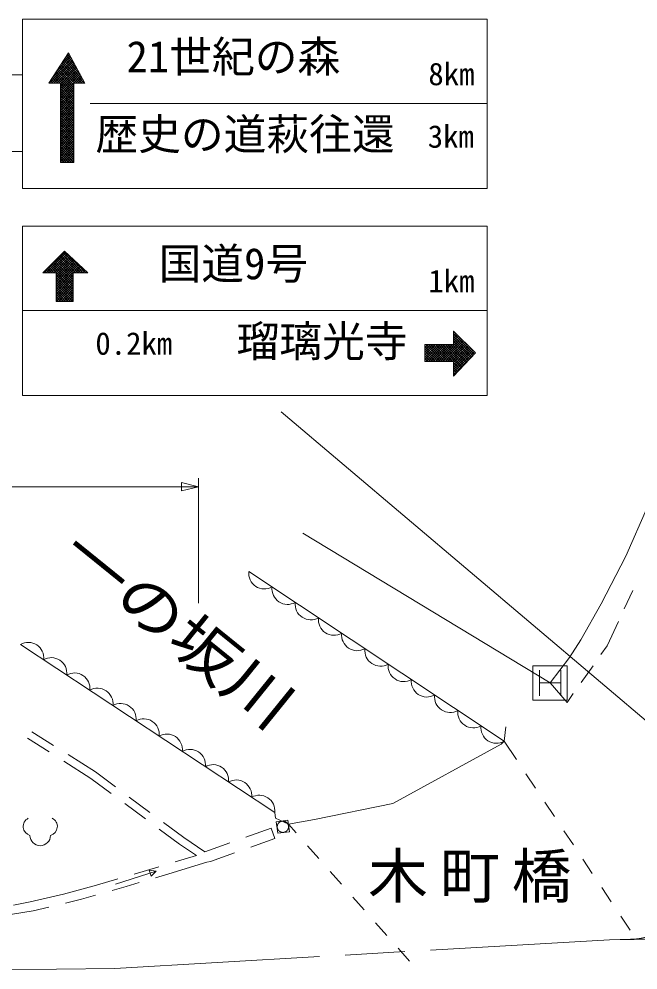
# Model space of a CAD drawing. Units: millimetres, scale not verified. Extents: x 40000 to 680000, y 20000 to 380000.
# Drawn here: x 122658 to 158850, y 283902 to 339531 of the extents above; entities that cross this region are included whole.
import ezdxf
from ezdxf.enums import TextEntityAlignment as Align

# ---------------------------------------------------------------- set-up
doc = ezdxf.new("R2010")
doc.units = ezdxf.units.MM
doc.header["$LTSCALE"] = 1000
doc.linetypes.add('CHAIN', pattern=[18.5, 12, -1.5, 3.5, -1.5])
for name, color, linetype, lineweight in [('M-BGD', 7, 'Continuous', 13), ('M-BMK', 2, 'CHAIN', 13), ('M-STR-HTXT', 7, 'Continuous', 13), ('M-STR-STR1', 1, 'Continuous', 13), ('M-STR-STRC', 7, 'Continuous', 13)]:
    doc.layers.add(name, color=color, linetype=linetype, lineweight=lineweight)
doc.layers.add('M-BMK-HTXT', color=7, linetype='Continuous')
doc.styles.add('ＭＳ ゴシック', font='')
doc.styles.get('ＭＳ ゴシック').set_extended_font_data('MS Gothic')

msp = doc.modelspace()

# ---------------------------------------------------------------- linework, layer by layer
at = {"layer": 'M-BGD'}
for p, q in [((139258, 309464), (153711, 300692)), ((136097, 307209), (151029, 297279)), ((158047, 305019), (158550, 306109)), ((157049, 302859), (157712, 304293)), ((156687, 302349), (157049, 302859)), ((154839, 302190), (153711, 300692)), ((155530, 300718), (156224, 301697)), ((153711, 300692), (154705, 299556)), ((154705, 299556), (155067, 300066)), ((123415, 297842), (124681, 297038)), ((124428, 296655), (123161, 297459)), ((126866, 295105), (125272, 296118)), ((125525, 296502), (127126, 295484)), ((127126, 295484), (128303, 294610)), ((128044, 294229), (126866, 295105)), ((129105, 294013), (130309, 293118)), ((130051, 292738), (128847, 293633)), ((132032, 291265), (130853, 292142)), ((131112, 292522), (132288, 291648)), ((135926, 291681), (137392, 292203)), ((137392, 292203), (137610, 291590)), ((132288, 291648), (133518, 290823)), ((136204, 291090), (137610, 291590)), ((133028, 290598), (132032, 291265)), ((133518, 290823), (134984, 291345)), ((131788, 290228), (133028, 290598)), ((133856, 290254), (135262, 290754)), ((129393, 289514), (130830, 289942)), ((131414, 289524), (133636, 290206)), ((133636, 290206), (133856, 290254)), ((128295, 288930), (130680, 289678)), ((130266, 289744), (130680, 289678)), ((130378, 289387), (130266, 289744)), ((130680, 289678), (130378, 289387)), ((130647, 289297), (131414, 289524)), ((125252, 288335), (127194, 288858)), ((127194, 288858), (128434, 289228)), ((128100, 288549), (128921, 288785)), ((128921, 288785), (129688, 289012)), ((123314, 287886), (125252, 288335)), ((126318, 288038), (127139, 288273)), ((122331, 287702), (123314, 287886)), ((125383, 287815), (126318, 288038)), ((121043, 286963), (123475, 287360)), ((123475, 287360), (124410, 287583))]:
    msp.add_line(p, q, dxfattribs=at)
for points in [[(154839, 302190), (155517, 303206), (156702, 305322), (158141, 308116), (159411, 310995), (160935, 315313), (163475, 323356)], [(137652, 292792), (137607, 293111), (122745, 302947)]]:
    msp.add_lwpolyline(points, dxfattribs=at)
for points in [[(138383, 292665), (138472, 291984), (137790, 291896), (137702, 292577)], [(138417, 292279), (138417, 292285), (138417, 292291), (138416, 292297), (138416, 292302), (138416, 292308), (138415, 292314), (138414, 292320), (138414, 292325), (138413, 292331), (138412, 292337), (138411, 292342), (138410, 292348), (138409, 292354), (138407, 292359), (138406, 292365), (138404, 292371), (138403, 292376), (138401, 292382), (138399, 292387), (138397, 292393), (138395, 292398), (138393, 292403), (138391, 292409), (138389, 292414), (138386, 292419), (138384, 292424), (138381, 292430), (138379, 292435), (138376, 292440), (138373, 292445), (138370, 292450), (138367, 292455), (138364, 292460), (138361, 292465), (138358, 292469), (138354, 292474), (138351, 292479), (138347, 292483), (138344, 292488), (138340, 292492), (138336, 292497), (138333, 292501), (138329, 292505), (138325, 292509), (138321, 292514), (138317, 292518), (138312, 292522), (138308, 292525), (138304, 292529), (138299, 292533), (138295, 292537), (138290, 292540), (138286, 292544), (138281, 292547), (138277, 292551), (138272, 292554), (138267, 292557), (138262, 292560), (138257, 292563), (138252, 292566), (138247, 292569), (138242, 292572), (138237, 292575), (138232, 292577), (138227, 292580), (138221, 292582), (138216, 292584), (138211, 292587), (138205, 292589), (138200, 292591), (138194, 292593), (138189, 292594), (138184, 292596), (138178, 292598), (138172, 292599), (138167, 292601), (138161, 292602), (138156, 292603), (138150, 292605), (138144, 292606), (138139, 292607), (138133, 292607), (138127, 292608), (138121, 292609), (138116, 292609), (138110, 292610), (138104, 292610), (138098, 292610), (138093, 292611), (138087, 292611), (138081, 292611), (138075, 292610), (138069, 292610), (138064, 292610), (138058, 292609), (138052, 292609), (138046, 292608), (138041, 292607), (138035, 292607), (138029, 292606), (138024, 292605), (138018, 292603), (138012, 292602), (138007, 292601), (138001, 292599), (137996, 292598), (137990, 292596), (137985, 292594), (137979, 292593), (137974, 292591), (137968, 292589), (137963, 292587), (137957, 292584), (137952, 292582), (137947, 292580), (137942, 292577), (137937, 292575), (137931, 292572), (137926, 292569), (137921, 292566), (137916, 292563), (137911, 292560), (137907, 292557), (137902, 292554), (137897, 292551), (137892, 292547), (137888, 292544), (137883, 292540), (137879, 292537), (137874, 292533), (137870, 292529), (137865, 292525), (137861, 292522), (137857, 292518), (137853, 292514), (137849, 292509), (137845, 292505), (137841, 292501), (137837, 292497), (137833, 292492), (137830, 292488), (137826, 292483), (137823, 292479), (137819, 292474), (137816, 292469), (137813, 292464), (137810, 292460), (137806, 292455), (137803, 292450), (137801, 292445), (137798, 292440), (137795, 292435), (137792, 292430), (137790, 292424), (137787, 292419), (137785, 292414), (137783, 292409), (137780, 292403), (137778, 292398), (137776, 292392), (137774, 292387), (137773, 292382), (137771, 292376), (137769, 292370), (137768, 292365), (137766, 292359), (137765, 292354), (137764, 292348), (137763, 292342), (137762, 292337), (137761, 292331), (137760, 292325), (137759, 292320), (137758, 292314), (137758, 292308), (137758, 292302), (137757, 292297), (137757, 292291), (137757, 292285), (137757, 292279), (137757, 292273), (137757, 292268), (137757, 292262), (137758, 292256), (137758, 292250), (137759, 292245), (137759, 292239), (137760, 292233), (137761, 292227), (137762, 292222), (137763, 292216), (137764, 292210), (137766, 292205), (137767, 292199), (137768, 292194), (137770, 292188), (137772, 292183), (137773, 292177), (137775, 292172), (137777, 292166), (137779, 292161), (137782, 292155), (137784, 292150), (137786, 292145), (137789, 292140), (137791, 292134), (137794, 292129), (137796, 292124), (137799, 292119), (137802, 292114), (137805, 292109), (137808, 292104), (137811, 292099), (137814, 292094), (137818, 292090), (137821, 292085), (137824, 292080), (137828, 292076), (137832, 292071), (137835, 292067), (137839, 292063), (137843, 292058), (137847, 292054), (137851, 292050), (137855, 292046), (137859, 292042), (137863, 292038), (137868, 292034), (137872, 292030), (137876, 292026), (137881, 292023), (137885, 292019), (137890, 292016), (137895, 292012), (137899, 292009), (137904, 292006), (137909, 292003), (137914, 292000), (137919, 291997), (137924, 291994), (137929, 291991), (137934, 291988), (137939, 291986), (137944, 291983), (137950, 291981), (137955, 291978), (137960, 291976), (137966, 291974), (137971, 291972), (137976, 291970), (137982, 291968), (137987, 291966), (137993, 291964), (137998, 291963), (138004, 291961), (138010, 291960), (138015, 291959), (138021, 291957), (138027, 291956), (138032, 291955), (138038, 291954), (138044, 291954), (138049, 291953), (138055, 291952), (138061, 291952), (138067, 291951), (138072, 291951), (138078, 291951), (138084, 291951), (138090, 291951), (138095, 291951), (138101, 291951), (138107, 291951), (138113, 291952), (138119, 291952), (138124, 291953), (138130, 291954), (138136, 291954), (138141, 291955), (138147, 291956), (138153, 291957), (138158, 291959), (138164, 291960), (138170, 291961), (138175, 291963), (138181, 291964), (138186, 291966), (138192, 291968), (138197, 291970), (138203, 291972), (138208, 291974), (138213, 291976), (138219, 291978), (138224, 291981), (138229, 291983), (138234, 291986), (138240, 291988), (138245, 291991), (138250, 291994), (138255, 291997), (138260, 292000), (138265, 292003), (138269, 292006), (138274, 292009), (138279, 292012), (138284, 292016), (138288, 292019), (138293, 292023), (138297, 292026), (138302, 292030), (138306, 292034), (138310, 292038), (138314, 292042), (138319, 292046), (138323, 292050), (138327, 292054), (138331, 292058), (138334, 292063), (138338, 292067), (138342, 292071), (138346, 292076), (138349, 292080), (138353, 292085), (138356, 292090), (138359, 292095), (138362, 292099), (138366, 292104), (138369, 292109), (138372, 292114), (138375, 292119), (138377, 292124), (138380, 292129), (138383, 292134), (138385, 292140), (138388, 292145), (138390, 292150), (138392, 292155), (138394, 292161), (138396, 292166), (138398, 292172), (138400, 292177), (138402, 292183), (138404, 292188), (138405, 292194), (138407, 292199), (138408, 292205), (138409, 292211), (138410, 292216), (138412, 292222), (138412, 292228), (138413, 292233), (138414, 292239), (138415, 292245), (138415, 292250), (138416, 292256), (138416, 292262), (138417, 292268), (138417, 292273)]]:
    msp.add_lwpolyline(points, close=True, dxfattribs=at)
for centre, radius, start, end in [((137005, 307103), 914, 173.3246, 299.4276), ((138363, 306200), 914, 173.3246, 299.4276), ((139720, 305297), 914, 173.3246, 299.4276), ((141078, 304394), 914, 173.3246, 299.4276), ((142435, 303492), 914, 173.3246, 299.4276), ((123196, 302162), 906, 353.1329, 119.8669), ((143793, 302589), 914, 173.3246, 299.4276), ((124547, 301267), 906, 353.1329, 119.8669), ((145150, 301686), 914, 173.3246, 299.4276), ((125898, 300373), 906, 353.1329, 119.8669), ((146508, 300784), 914, 173.3246, 299.4276), ((127249, 299479), 906, 353.1329, 119.8669), ((147865, 299881), 914, 173.3246, 299.4276), ((128601, 298585), 906, 353.1329, 119.8669), ((149223, 298978), 914, 173.3246, 299.4276), ((129952, 297690), 906, 353.1329, 119.8669), ((150580, 298075), 914, 173.3246, 299.4276), ((131303, 296796), 906, 353.1329, 119.8669), ((132654, 295902), 906, 353.1329, 119.8669), ((134005, 295008), 906, 353.1329, 119.8669), ((135356, 294113), 906, 353.1329, 119.8669), ((136707, 293219), 906, 353.1329, 119.8669), ((123435, 292293), 536, 116.087, 255.3342), ((124363, 292293), 536, 284.6658, 63.913), ((123899, 291774), 600, 180, 0)]:
    msp.add_arc(centre, radius, start, end, dxfattribs=at)
at = {"layer": 'M-BMK'}
msp.add_lwpolyline([(70339, 283973), (121227, 283902), (128254, 283986), (157193, 285675), (160705, 285721)], dxfattribs=at)
msp.add_open_spline([(157802, 285683), (158573, 285702), (158867, 285671), (159506, 285871), (159831, 285973), (159965, 286018), (160317, 286194)], degree=3, knots=[0, 0, 0, 0, 1, 1, 1, 2, 2, 2, 2], dxfattribs=at)
at = {"layer": 'M-STR-HTXT'}
for p, q in [((133150, 305365), (133150, 312672)), ((91317, 312172), (132150, 312172)), ((132150, 312422), (133150, 312172)), ((132150, 312422), (132150, 311922)), ((133150, 312172), (132150, 312172)), ((133150, 312172), (132150, 311922))]:
    msp.add_line(p, q, dxfattribs=at)
at = {"layer": 'M-STR-STR1'}
for p, q in [((151029, 297279), (151743, 296209)), ((152298, 295377), (152852, 294545)), ((153407, 293713), (153962, 292880)), ((138870, 291920), (138413, 292439)), ((154516, 292048), (155071, 291216)), ((140193, 290420), (139531, 291170)), ((155626, 290384), (156180, 289552)), ((141515, 288920), (140854, 289670)), ((156735, 288720), (157290, 287888)), ((142838, 287420), (142177, 288170)), ((157845, 287056), (158399, 286224)), ((144161, 285919), (143499, 286669)), ((145483, 284419), (144822, 285169))]:
    msp.add_line(p, q, dxfattribs=at)
msp.add_lwpolyline([(137652, 292792), (138413, 292439), (139938, 292707), (144510, 293638), (150860, 297110), (151029, 297279), (151114, 298126)], dxfattribs=at)
at = {"layer": 'M-STR-STRC'}
for p, q in [((150036, 339531), (150036, 329616)), ((124420, 335774), (125775, 337130)), ((124647, 336143), (125726, 337222)), ((124900, 336537), (125676, 337314)), ((125153, 336932), (125627, 337405)), ((126375, 336017), (125273, 337119)), ((126210, 336324), (125328, 337205)), ((126044, 336631), (125384, 337291)), ((125407, 337327), (125577, 337497)), ((125879, 336937), (125439, 337377)), ((125714, 337244), (125494, 337463)), ((124560, 335774), (125825, 337038)), ((124701, 335773), (125874, 336946)), ((124842, 335772), (125924, 336854)), ((125872, 335671), (124941, 336602)), ((124983, 335772), (125973, 336762)), ((125912, 335773), (124997, 336688)), ((126052, 335775), (125052, 336774)), ((125080, 335587), (126072, 336578)), ((125081, 335728), (126023, 336670)), ((126192, 335776), (125107, 336860)), ((126332, 335777), (125163, 336947)), ((126472, 335778), (125218, 337033)), ((121040, 336257), (122869, 336257)), ((124923, 335772), (124610, 336085)), ((125065, 335771), (124665, 336171)), ((125872, 335106), (124720, 336258)), ((125872, 335247), (124776, 336344)), ((125872, 335388), (124831, 336430)), ((125872, 335530), (124886, 336516)), ((125080, 335445), (126122, 336487)), ((125080, 335303), (126171, 336395)), ((125080, 335162), (126221, 336303)), ((125080, 335020), (126270, 336211)), ((125975, 335774), (126320, 336119)), ((126118, 335775), (126370, 336027)), ((124497, 335774), (124444, 335827)), ((124639, 335773), (124499, 335913)), ((124781, 335773), (124554, 335999)), ((125080, 334879), (125872, 335671)), ((125080, 334737), (125872, 335530)), ((125872, 334681), (125080, 335473)), ((125872, 334964), (125081, 335756)), ((125872, 334823), (125081, 335614)), ((126260, 335776), (126419, 335935)), ((126403, 335778), (126469, 335843)), ((125079, 334454), (125872, 335247)), ((125079, 334313), (125872, 335106)), ((125079, 334171), (125872, 334964)), ((125080, 334596), (125872, 335388)), ((125872, 334540), (125080, 335332)), ((125872, 334398), (125080, 335191)), ((125872, 334257), (125080, 335049)), ((125872, 334116), (125080, 334908)), ((125079, 334029), (125872, 334823)), ((125079, 333888), (125872, 334681)), ((125079, 333746), (125872, 334540)), ((125872, 333691), (125079, 334484)), ((125079, 333605), (125872, 334398)), ((125872, 333550), (125079, 334343)), ((125872, 333974), (125080, 334767)), ((125872, 333833), (125080, 334625)), ((126827, 334593), (150036, 334593)), ((125078, 333463), (125872, 334257)), ((125078, 333322), (125872, 334116)), ((125078, 333180), (125872, 333974)), ((125078, 333039), (125872, 333833)), ((125872, 333408), (125079, 334202)), ((125872, 333267), (125079, 334060)), ((125872, 333126), (125079, 333919)), ((125872, 332984), (125079, 333778)), ((125078, 332897), (125872, 333691)), ((125078, 332755), (125872, 333550)), ((125078, 332614), (125872, 333408)), ((125872, 332560), (125078, 333354)), ((125078, 332472), (125872, 333267)), ((125872, 332843), (125079, 333636)), ((125872, 332701), (125079, 333495)), ((125077, 332331), (125872, 333126)), ((125077, 332189), (125872, 332984)), ((125077, 332048), (125872, 332843)), ((125077, 331906), (125872, 332701)), ((125872, 332419), (125078, 333213)), ((125872, 332277), (125078, 333071)), ((125872, 332136), (125078, 332930)), ((125872, 331994), (125078, 332789)), ((125077, 331765), (125872, 332560)), ((125077, 331623), (125872, 332419)), ((125872, 331570), (125077, 332365)), ((125077, 331481), (125872, 332277)), ((125872, 331429), (125077, 332224)), ((125077, 331340), (125872, 332136)), ((125872, 331853), (125078, 332647)), ((125872, 331711), (125078, 332506)), ((121040, 331783), (122869, 331783)), ((125076, 331198), (125872, 331994)), ((125872, 331287), (125077, 332082)), ((125872, 331146), (125077, 331941)), ((125731, 331145), (125077, 331800)), ((125590, 331145), (125077, 331658)), ((125163, 331144), (125872, 331853)), ((125305, 331144), (125872, 331711)), ((125447, 331145), (125872, 331570)), ((125167, 331144), (125076, 331235)), ((125449, 331145), (125077, 331517)), ((125308, 331144), (125077, 331376)), ((125589, 331145), (125872, 331429)), ((125730, 331145), (125872, 331287)), ((150036, 327422), (150036, 317507)), ((124103, 324684), (125351, 325933)), ((124244, 324684), (125424, 325865)), ((124385, 324684), (125497, 325796)), ((124527, 324684), (125571, 325728)), ((124668, 324684), (125644, 325660)), ((125824, 324426), (124805, 325444)), ((124810, 324684), (125717, 325591)), ((124822, 324556), (125790, 325523)), ((124822, 324414), (125863, 325455)), ((125824, 324567), (124876, 325515)), ((125848, 324684), (124947, 325585)), ((125989, 324684), (125018, 325656)), ((126131, 324684), (125089, 325726)), ((126272, 324684), (125160, 325797)), ((126413, 324684), (125231, 325867)), ((126555, 324684), (125301, 325938)), ((124434, 324684), (124238, 324880)), ((124575, 324684), (124309, 324951)), ((124716, 324684), (124380, 325021)), ((125824, 323718), (124451, 325092)), ((125824, 323860), (124522, 325162)), ((125824, 324001), (124592, 325233)), ((125824, 324143), (124663, 325303)), ((125824, 324284), (124734, 325374)), ((124822, 324273), (125936, 325386)), ((124822, 324131), (126009, 325318)), ((124822, 323990), (126082, 325250)), ((124822, 323849), (126155, 325181)), ((124822, 323707), (126228, 325113)), ((125941, 324684), (126301, 325045)), ((126083, 324684), (126375, 324976)), ((126224, 324684), (126448, 324908)), ((124151, 324684), (124096, 324739)), ((124292, 324684), (124167, 324810)), ((125824, 323577), (124822, 324578)), ((124822, 323566), (125824, 324567)), ((125824, 323436), (124822, 324437)), ((124822, 323424), (125824, 324426)), ((126365, 324684), (126521, 324840)), ((126507, 324684), (126594, 324771)), ((126648, 324684), (126667, 324703)), ((125824, 323294), (124822, 324295)), ((124822, 323283), (125824, 324284)), ((125824, 323153), (124822, 324154)), ((124822, 323141), (125824, 324143)), ((125824, 323011), (124822, 324013)), ((125682, 323011), (124822, 323871)), ((124834, 323011), (125824, 324001)), ((124975, 323011), (125824, 323860)), ((125541, 323011), (124822, 323730)), ((125399, 323011), (124822, 323588)), ((125258, 323011), (124822, 323447)), ((125117, 323011), (124822, 323306)), ((125117, 323011), (125824, 323718)), ((125258, 323011), (125824, 323577)), ((125399, 323011), (125824, 323436)), ((125541, 323011), (125824, 323294)), ((124975, 323011), (124822, 323164)), ((124834, 323011), (124822, 323023)), ((125682, 323011), (125824, 323153)), ((122869, 322483), (150036, 322483)), ((148069, 321267), (148074, 321273)), ((149344, 319996), (148069, 321271)), ((148069, 321126), (148145, 321202)), ((148069, 320984), (148215, 321131)), ((149275, 319923), (148069, 321130)), ((148069, 320843), (148286, 321060)), ((148069, 320701), (148356, 320989)), ((149207, 319850), (148069, 320988)), ((146396, 320443), (146450, 320497)), ((146396, 320301), (146591, 320497)), ((146396, 320160), (146733, 320497)), ((146396, 320018), (146874, 320497)), ((146396, 319877), (147016, 320497)), ((146396, 319735), (147157, 320497)), ((146396, 319594), (147299, 320497)), ((147440, 319496), (146439, 320497)), ((146439, 319496), (147440, 320497)), ((147581, 319496), (146580, 320497)), ((146580, 319496), (147581, 320497)), ((147723, 319496), (146722, 320497)), ((146722, 319496), (147723, 320497)), ((147864, 319496), (146863, 320497)), ((146863, 319496), (147864, 320497)), ((148006, 319496), (147004, 320497)), ((147004, 319496), (148006, 320497)), ((147146, 319496), (148497, 320847)), ((148524, 319119), (147146, 320497)), ((147287, 319496), (148568, 320776)), ((148592, 319192), (147287, 320497)), ((147429, 319496), (148638, 320705)), ((148660, 319265), (147429, 320497)), ((147570, 319496), (148709, 320635)), ((148729, 319339), (147570, 320497)), ((147712, 319496), (148779, 320564)), ((148797, 319412), (147712, 320497)), ((148865, 319485), (147853, 320497)), ((147853, 319496), (148850, 320493)), ((148934, 319558), (147994, 320497)), ((148069, 320560), (148427, 320918)), ((149139, 319777), (148069, 320847)), ((149070, 319704), (148069, 320706)), ((149002, 319631), (148069, 320564)), ((147299, 319496), (146396, 320399)), ((147157, 319496), (146396, 320257)), ((147016, 319496), (146396, 320116)), ((146874, 319496), (146396, 319974)), ((147994, 319496), (148920, 320422)), ((148069, 319429), (148991, 320351)), ((148069, 319287), (149061, 320280)), ((148069, 319146), (149132, 320209)), ((148069, 319004), (149202, 320138)), ((148069, 318863), (149273, 320067)), ((148069, 318721), (149344, 319996)), ((146733, 319496), (146396, 319833)), ((146591, 319496), (146396, 319692)), ((146450, 319496), (146396, 319550)), ((148455, 319046), (148069, 319433)), ((148387, 318973), (148069, 319291)), ((148319, 318900), (148069, 319150)), ((148250, 318827), (148069, 319009)), ((148182, 318754), (148069, 318867)), ((148114, 318681), (148069, 318726)), ((137979, 316548), (170224, 289240)), ((152711, 299692), (152711, 301692)), ((152711, 301692), (154711, 301692)), ((154711, 301692), (154711, 299692)), ((153086, 301442), (153086, 299942)), ((154336, 301442), (154336, 299942)), ((153086, 300692), (154336, 300692)), ((154711, 299692), (152711, 299692))]:
    msp.add_line(p, q, dxfattribs=at)
for points in [[(150036, 329616), (122869, 329616), (122869, 339531), (150036, 339531)], [(150036, 317507), (122869, 317507), (122869, 327422), (150036, 327422)]]:
    msp.add_lwpolyline(points, dxfattribs=at)
for points in [[(125872, 335773), (126503, 335779), (125549, 337549), (124410, 335774), (125081, 335771), (125076, 331143), (125872, 331146)], [(125824, 324684), (126687, 324684), (125323, 325959), (124041, 324684), (124822, 324684), (124822, 323011), (125824, 323011)], [(148069, 319496), (148069, 318633), (149344, 319996), (148069, 321278), (148069, 320497), (146396, 320497), (146396, 319496)]]:
    msp.add_lwpolyline(points, close=True, dxfattribs=at)

# ---------------------------------------------------------------- texts
at = {"layer": 'M-BMK-HTXT', "style": 'ＭＳ ゴシック', "width": 1.15}
msp.add_text('一の坂川', height=2566, rotation=321.04, dxfattribs=at).set_placement((130675, 302298), align=Align.BOTTOM_CENTER)
at = {"layer": 'M-STR-HTXT', "insert": (143069, 287832), "char_height": 2566, "attachment_point": 7, "style": 'ＭＳ ゴシック'}
msp.add_mtext('\\T1.2;木町橋', dxfattribs=at)
at = {"layer": 'M-STR-STRC', "style": 'ＭＳ ゴシック'}
for s, height, p in [('21世紀の森', 1833, (135192, 335866)), ('8km', 1320, (147940, 335263)), ('歴史の道萩往還', 1833, (135872, 331331)), ('3km', 1320, (147905, 331605)), ('国道9号', 1833, (135192, 323757)), ('1km', 1320, (147940, 323153)), ('瑠璃光寺', 1833, (140382, 319221)), ('0.2km', 1320, (129368, 319496))]:
    msp.add_text(s, height=height, dxfattribs=at).set_placement(p, align=Align.BOTTOM_CENTER)

doc.saveas('drawing.dxf')
